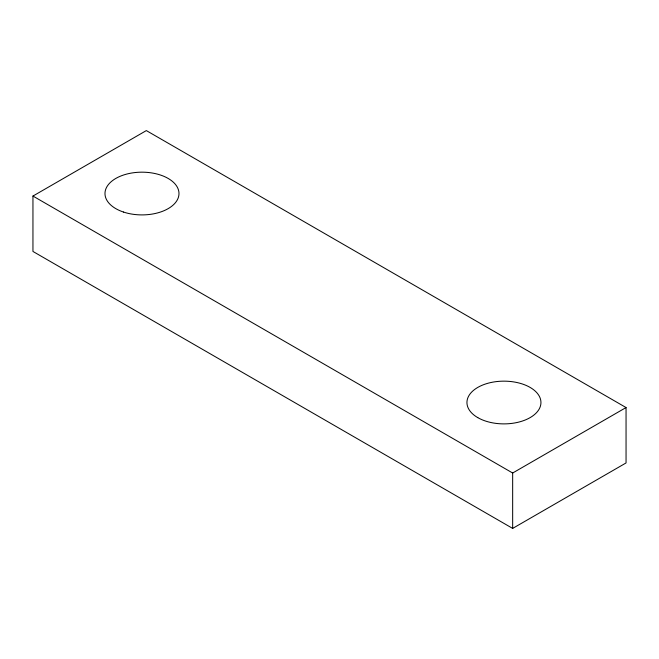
<?xml version="1.0" encoding="UTF-8"?>
<svg xmlns="http://www.w3.org/2000/svg" width="659" height="659" viewBox="0 0 659 659"><rect width="100%" height="100%" fill="white"/><g stroke="black" fill="none" stroke-linecap="round" stroke-linejoin="round"><path stroke-width="0.99" d="M32.95 196.053L146.339 130.589L626.05 407.55L626.05 462.947L512.661 528.411L32.95 251.45L32.95 196.053L512.661 473.014L626.05 407.55M512.661 473.014L512.661 528.411M477.775 417.625A37.003 21.368 0 0 0 539.688 408.045A37.003 21.368 0 0 0 494.365 381.882A37.003 21.368 0 0 0 477.775 417.625M123.472 212.041A37.003 21.368 0 0 0 178.984 193.54A37.003 21.368 0 0 0 123.472 175.039A37.003 21.368 0 0 0 123.472 212.041"/></g></svg>
